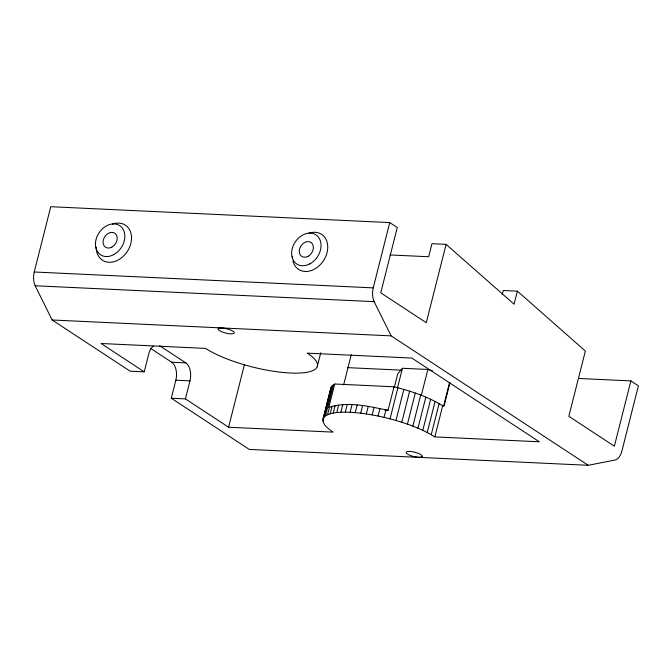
<?xml version="1.0" encoding="UTF-8"?>
<svg xmlns="http://www.w3.org/2000/svg" width="672" height="672" viewBox="0 0 672 672"><rect width="100%" height="100%" fill="white"/><g stroke="black" fill="none" stroke-linecap="round" stroke-linejoin="round"><path stroke-width="1.01" d="M150.721 348.474L171.637 362.208A13.969 8.198 -87.3 0 1 175.854 380.201L171.293 398.227L185.422 398.891L228.589 427.232L333.11 432.13C328.826 428.896 321.922 424.864 323.173 418.564L331.036 387.492L331.926 386.03L334.715 384.014L394.01 386.786C410.903 391.07 427.804 396.53 442.672 405.812L444.083 405.88L449.929 382.78M322.871 420.176L331.036 387.492M153.334 346.038A13.969 8.198 -87.3 0 0 148.789 353.825L144.236 371.843L130.108 371.179L52.147 319.99L35.146 285.768A13.969 8.198 -87.3 0 1 34.247 271.992L50.761 206.699L389.752 222.583L397.278 227.522L380.755 292.816L426.275 322.703L446.099 244.356L431.97 243.692L428.669 256.746L390.071 254.94M185.422 398.891L189.983 380.864A13.969 8.198 -87.3 0 0 185.758 362.872L159.617 345.702M228.589 427.232L244.499 364.333M317.218 366.719L320.771 352.691M323.173 418.564L324.064 417.11L331.926 386.03M323.156 421.932L323.66 419.924M324.064 417.11L325.534 415.817L333.396 384.737M334.715 384.014L328.768 407.518C347.911 400.982 368.861 406.459 388.063 410.298L394.01 386.786M325.534 415.817L327.558 414.7L329.473 407.131M327.558 414.7L330.128 413.784L332.044 406.207M330.128 413.784L333.22 413.062L335.135 405.485M343.627 384.913L351.254 354.774M333.22 413.062L336.798 412.549L338.713 404.972M336.798 412.549L340.83 412.247L342.754 404.67M578.567 378.462L630.874 380.906L638.4 385.846L621.877 451.139A13.969 8.198 -87.3 0 1 615.258 459.976L588.244 465.301L391.138 335.874L374.136 301.652A13.969 8.198 -87.3 0 1 373.237 287.876L389.752 222.583M340.83 412.247L345.282 412.154L347.197 404.578M345.282 412.154L350.104 412.28L352.019 404.704M350.104 412.28L355.253 412.625L357.168 405.048M355.253 412.625L360.671 413.171L362.586 405.602M360.671 413.171L366.324 413.927L368.239 406.358M366.324 413.927L372.137 414.884L374.052 407.308M372.137 414.884L378.067 416.027L379.982 408.458M378.067 416.027L384.056 417.354L385.972 409.777M394.246 387.668L397.765 373.741L402.436 368.281L427.862 369.474L432.718 370.885M397.404 388.172L402.436 368.281M144.236 371.843L101.069 343.501L205.59 348.398A62.874 16.699 14.2 0 0 290.296 373.01A62.874 16.699 14.2 0 0 307.289 353.161L411.81 358.058L539.33 441.79L434.809 436.892C421.1 428.274 405.577 423.083 390.046 418.841L397.908 387.761M395.976 420.479L403.838 389.399M401.789 422.251L409.651 391.171M407.425 424.141L415.288 393.061M412.843 426.132L420.706 395.052M421.319 395.329L427.862 369.474M417.976 428.207L425.846 397.127M422.789 430.34L430.651 399.26M427.224 432.508L435.086 401.436M431.239 434.7L439.11 403.62M434.809 436.892L442.672 405.812M443.604 406.081L449.644 382.208M502.244 294.512L503.261 290.497L517.381 291.161L585.362 351.019L568.84 416.312L614.359 446.2L630.874 380.906M517.381 291.161L514.08 304.214L446.099 244.356M34.247 271.992L373.237 287.876M35.146 285.768L374.136 301.652M52.147 319.99L391.138 335.874M347.34 367.626L401.747 370.171M171.637 362.208L185.758 362.872M175.854 380.201L189.983 380.864M384.938 410.147L388.063 410.298M588.244 465.301L249.262 449.417L171.293 398.227M384.056 417.354L390.046 418.841M330.733 389.105L331.019 390.852M308.65 233.31A20.958 16.027 -56.7 0 1 327.592 244.642A20.958 16.027 -56.7 0 1 313.37 269.699A20.958 16.027 -56.7 0 1 292.942 260.988M292.496 258.157A20.958 16.027 -56.7 0 1 292.438 256.183M112.459 224.12A20.958 16.027 -56.7 0 1 131.544 237.065A20.958 16.027 -56.7 0 1 114.122 261.652A20.958 16.027 -56.7 0 1 96.256 246.994M218.854 328.171L218.173 328.574A8.383 2.226 14.2 0 0 224.557 332.766A8.383 2.226 14.2 0 0 234.142 333.22A8.383 2.226 14.2 0 0 227.758 329.02L223.549 328.112L218.854 328.171M422.226 456.716L418.757 457.355L412.633 456.263A8.383 2.226 14.2 0 1 406.249 452.071A8.383 2.226 14.2 0 1 415.842 452.525A8.383 2.226 14.2 0 1 422.226 456.716M309.817 263.878A17.464 13.356 -56.7 0 0 316.974 235.612A17.464 13.356 -56.7 0 0 292.211 248.749A17.464 13.356 -56.7 0 0 309.817 263.878M111.821 247.162A8.383 6.409 -56.7 0 0 115.256 233.596A8.383 6.409 -56.7 0 0 103.362 239.904A8.383 6.409 -56.7 0 0 111.821 247.162M113.627 254.688A17.464 13.356 -56.7 0 0 120.784 226.414A17.464 13.356 -56.7 0 0 96.02 239.56A17.464 13.356 -56.7 0 0 113.627 254.688M308.003 256.36A8.383 6.409 -56.7 0 0 311.438 242.785A8.383 6.409 -56.7 0 0 299.552 249.094A8.383 6.409 -56.7 0 0 308.003 256.36"/></g></svg>
